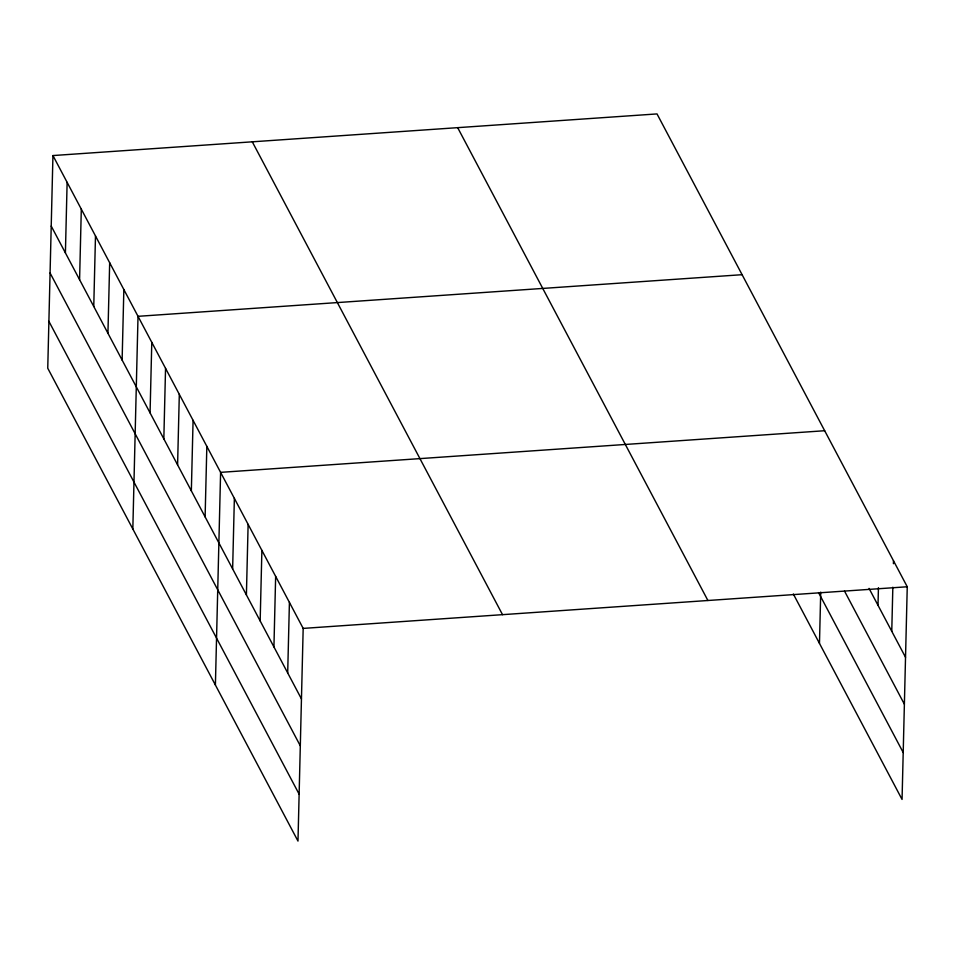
<?xml version="1.0" encoding="UTF-8"?>
<svg xmlns="http://www.w3.org/2000/svg" width="955" height="955" viewBox="0 0 955 955"><rect width="100%" height="100%" fill="white"/><g stroke="black" fill="none" stroke-linecap="round" stroke-linejoin="round"><path stroke-width="1.43" d="M52.943 155.558L47.75 368.236L297.984 841.08L303.177 628.402L52.943 155.558L657.016 113.92L907.25 586.764L902.057 799.442L793.33 593.998M65.406 252.884L67.125 182.345M79.587 279.684L81.306 209.145M93.757 306.483L95.488 235.945M107.939 333.271L109.67 262.732M122.121 360.071L123.852 289.532M132.829 528.998L138.021 316.32L742.095 274.694M150.066 412.87L151.785 342.332M163.83 438.87L165.549 368.332M177.594 464.882L179.313 394.343M191.346 490.882L193.077 420.343M205.11 516.894L206.841 446.355M215.4 685.045L220.605 472.355L824.678 430.729M232.638 568.905L234.369 498.367M246.402 594.917L248.121 524.379M260.166 620.917L261.885 550.378M273.93 646.929L275.649 576.39M287.694 672.929L289.413 602.39M819.474 643.407L820.727 592.1M878.003 605.291L878.433 587.659M891.767 631.291L892.841 587.206M893.414 563.701L893.486 560.752M303.177 628.402L907.25 586.764M869.05 588.387L905.531 657.303M844.518 591.085L904.385 704.205M818.554 592.601L903.203 752.54M457.672 127.66L707.906 600.504M252.287 141.817L502.521 614.662M51.224 226.096L301.458 698.941M50.078 272.999L300.312 745.843M48.896 321.334L299.13 794.166"/></g></svg>
